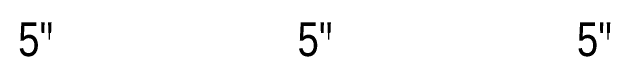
# Model space of a CAD drawing. Header units: inches. Extents: x -105452 to 530452, y -260293 to 806398.
# Drawn here: x -105451.7 to -105343.2, y -156291.4 to -156283.5 of the extents above; entities that cross this region are included whole.
import ezdxf

# ---------------------------------------------------------------- set-up
doc = ezdxf.new("R2010")
doc.units = ezdxf.units.IN
doc.header["$MEASUREMENT"] = 0
doc.layers.get('0').update_dxf_attribs({"linetype": 'CONTINUOUS'})
doc.layers.get('Defpoints').update_dxf_attribs({"linetype": 'CONTINUOUS'})
doc.layers.add('WORKING DIM', color=163, linetype='CONTINUOUS', lineweight=9)
doc.styles.add('DETAIL', font='ARIALN.TTF')
doc.dimstyles.new('DETAIL', dxfattribs={"dimtxt": 6, "dimasz": 2, "dimexe": 2, "dimexo": 2, "dimgap": 1, "dimtad": 0, "dimdec": 6, "dimrnd": 1, "dimzin": 3, "dimdsep": 46, "dimlunit": 4, "dimtxsty": 'DETAIL', "dimblk": 'DOTSMALL', "dimcen": -7, "dimdle": 3, "dimclrd": 256, "dimclre": 256, "dimclrt": 252, "dimadec": 1, "dimazin": 0, "dimtfac": 0.1, "dimtdec": 6, "dimtix": 1, "dimtofl": 0, "dimtmove": 0, "dimatfit": 1, "dimldrblk": 'DOTSMALL', "dimfxl": 1, "dimtolj": 1, "dimtzin": 0, "dimlwd": -1, "dimlwe": -1, "dimarcsym": 0})

# ---------------------------------------------------------------- blocks, each defined once
blk = doc.blocks.new('*D18')
at = {"layer": 'Defpoints', "color": 0, "lineweight": 25, "ltscale": 10, "transparency": 16777216}
for p in [(-105349.95, -156287.45), (-105349.95, -156287.45), (-105344.95, -156287.45)]:
    blk.add_point(p, dxfattribs=at)
at = {"layer": 'WORKING DIM', "linetype": 'Continuous', "ltscale": 10, "transparency": 16777216}
for p, q in [((-105349.95, -156287.45), (-105349.95, -156285.45)), ((-105344.95, -156287.45), (-105344.95, -156285.45))]:
    blk.add_line(p, q, dxfattribs=at)
at = {"layer": 'WORKING DIM', "color": 252, "ltscale": 10, "transparency": 16777216, "insert": (-105347.45, -156287.45), "char_height": 6, "attachment_point": 5, "style": 'DETAIL'}
blk.add_mtext('\\A1;5"', dxfattribs=at)
blk = doc.blocks.new('_DotSmall')
at = {"color": 0, "linetype": 'ByBlock', "const_width": 0.5}
blk.add_lwpolyline([(-0.0625, 0, 1), (0.0625, 0, 1)], format="xyb", close=True, dxfattribs=at)
blk = doc.blocks.new('*D19')
at = {"layer": 'Defpoints', "color": 0, "lineweight": 25, "ltscale": 10, "transparency": 16777216}
for p in [(-105399.95, -156287.45), (-105399.95, -156287.45), (-105394.95, -156287.45)]:
    blk.add_point(p, dxfattribs=at)
at = {"layer": 'WORKING DIM', "linetype": 'Continuous', "ltscale": 10, "transparency": 16777216}
for p, q in [((-105399.95, -156287.45), (-105399.95, -156285.45)), ((-105394.95, -156287.45), (-105394.95, -156285.45))]:
    blk.add_line(p, q, dxfattribs=at)
at = {"layer": 'WORKING DIM', "color": 252, "ltscale": 10, "transparency": 16777216, "insert": (-105397.45, -156287.45), "char_height": 6, "attachment_point": 5, "style": 'DETAIL'}
blk.add_mtext('\\A1;5"', dxfattribs=at)
blk = doc.blocks.new('*D20')
at = {"layer": 'Defpoints', "color": 0, "lineweight": 25, "ltscale": 10, "transparency": 16777216}
for p in [(-105449.95, -156287.45), (-105449.95, -156287.45), (-105444.95, -156287.45)]:
    blk.add_point(p, dxfattribs=at)
at = {"layer": 'WORKING DIM', "linetype": 'Continuous', "ltscale": 10, "transparency": 16777216}
for p, q in [((-105449.95, -156287.45), (-105449.95, -156285.45)), ((-105444.95, -156287.45), (-105444.95, -156285.45))]:
    blk.add_line(p, q, dxfattribs=at)
at = {"layer": 'WORKING DIM', "color": 252, "ltscale": 10, "transparency": 16777216, "insert": (-105447.45, -156287.45), "char_height": 6, "attachment_point": 5, "style": 'DETAIL'}
blk.add_mtext('\\A1;5"', dxfattribs=at)

msp = doc.modelspace()

# ---------------------------------------------------------------- dimensions: what is measured, and where the dimension line sits
at = {"layer": 'WORKING DIM', "ltscale": 10}
for base, p1, p2, picture, middle in [((-105449.9513959, -156287.4475876), (-105444.9513959, -156287.4475876), (-105449.9513959, -156287.4475876), '*D20', (-105447.4513959, -156287.4475876)), ((-105399.9513959, -156287.4475876), (-105394.9513959, -156287.4475876), (-105399.9513959, -156287.4475876), '*D19', (-105397.4513959, -156287.4475876)), ((-105349.9513959, -156287.4475876), (-105344.9513959, -156287.4475876), (-105349.9513959, -156287.4475876), '*D18', (-105347.4513959, -156287.4475876))]:
    dim = msp.add_linear_dim(base=base, p1=p1, p2=p2, dimstyle='DETAIL', override={"dimfxl": 3, "dimfxlon": 1, "dimarcsym": 2}, dxfattribs=at)
    dim.commit()
    dim.dimension.update_dxf_attribs({"geometry": picture, "text_midpoint": middle})

doc.saveas('drawing.dxf')
